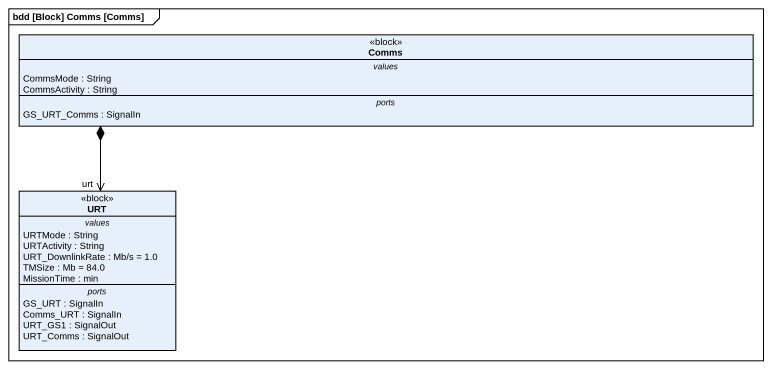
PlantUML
@startuml
mainframe bdd [Block] Comms [Comms]
hide circle
hide empty members
class Comms <<block>> {
  -- values --
  CommsMode : String
  CommsActivity : String
  -- ports --
  GS_URT_Comms : SignalIn
}
class URT <<block>> {
  -- values --
  URTMode : String
  URTActivity : String
  URT_DownlinkRate : Mb/s = 1.0
  TMSize : Mb = 84.0
  MissionTime : min
  -- ports --
  GS_URT : SignalIn
  Comms_URT : SignalIn
  URT_GS1 : SignalOut
  URT_Comms : SignalOut
}
Comms *--> "urt" URT
@enduml
